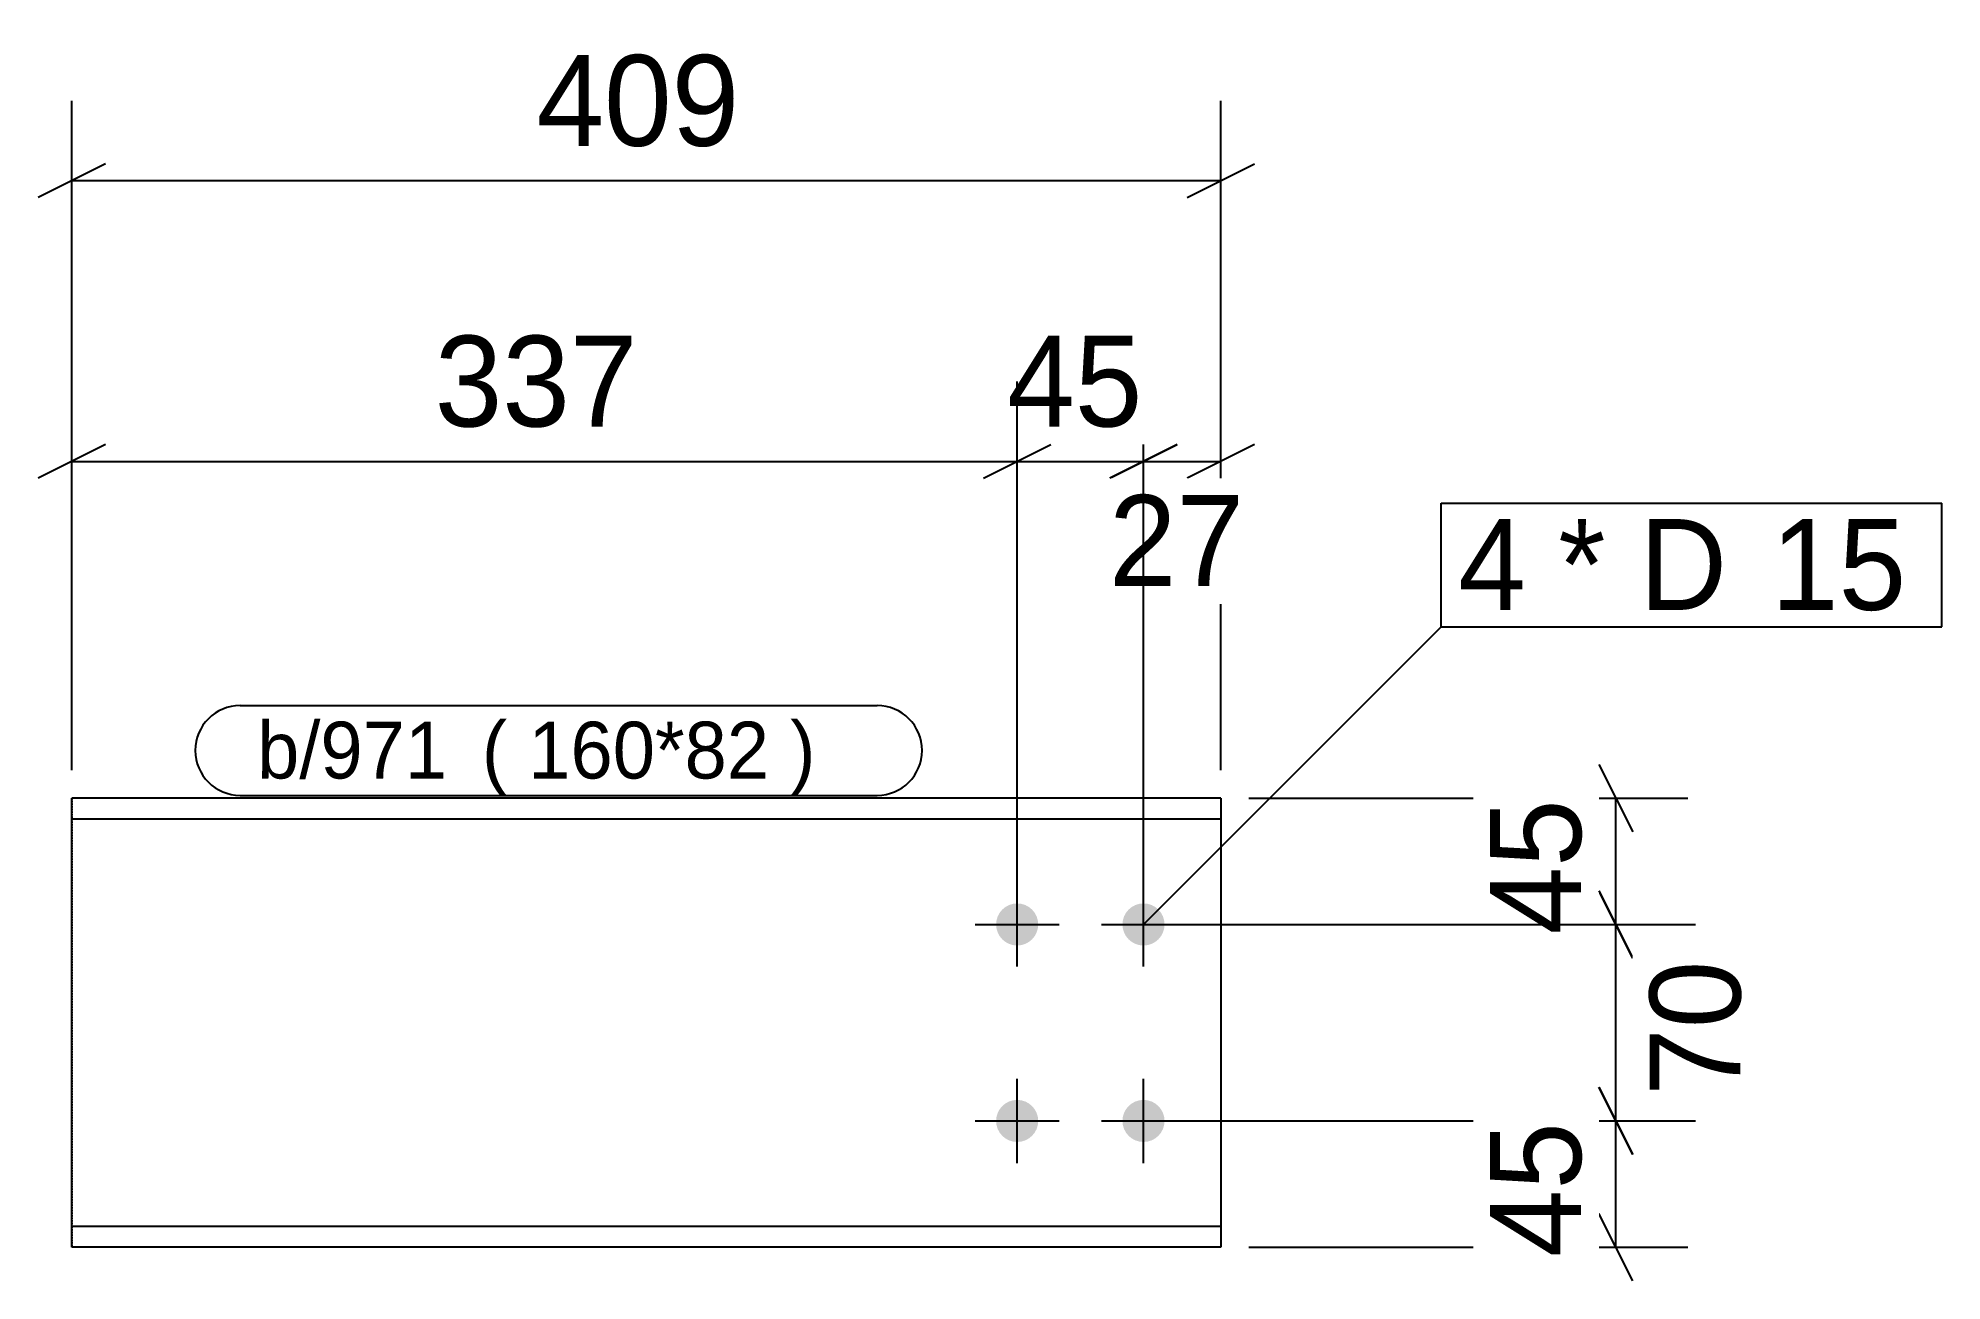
# Model space of a CAD drawing. Header units: millimetres. Extents: x 32 to 710, y 32 to 475.
import ezdxf

# ---------------------------------------------------------------- set-up
doc = ezdxf.new("R2010")
doc.units = ezdxf.units.MM
doc.linetypes.add('DXK_LINE_DOT4', pattern=[0.9408, 0.4704, -0.4704])
doc.styles.add('Comic Sans MS', font='COMIC.TTF', dxfattribs={"height": 0.2})

msp = doc.modelspace()

# ---------------------------------------------------------------- hatches: boundary and pattern name
at = {"linetype": 'Continuous'}
for points in [[(373.25, 159, -1), (388.25, 159, -1)], [(418.25, 159, -1), (433.25, 159, -1)], [(373.25, 89, -1), (388.25, 89, -1)], [(418.25, 89, -1), (433.25, 89, -1)]]:
    msp.add_hatch(color=3, dxfattribs=at).paths.add_polyline_path(points)

# ---------------------------------------------------------------- linework, layer by layer
at = {"color": 8, "linetype": 'Continuous'}
for p, q in [((44, 214), (44, 452.4)), ((453.25, 214), (453.25, 452.4)), ((56, 430), (32, 418)), ((441.25, 418), (465.25, 430)), ((44, 424), (453.25, 424)), ((44, 214), (44, 352.4)), ((380.75, 169), (380.75, 352.4)), ((425.75, 169), (425.75, 349.6)), ((453.25, 214), (453.25, 349.6)), ((56, 330), (32, 318)), ((368.75, 318), (392.75, 330)), ((413.75, 318), (437.75, 330)), ((465.25, 330), (441.25, 318)), ((44, 324), (380.75, 324)), ((380.75, 324), (425.75, 324)), ((425.75, 324), (453.25, 324)), ((588, 216), (600, 192)), ((463.25, 204), (619.6, 204)), ((594, 159), (594, 204)), ((600, 147), (588, 171)), ((435.75, 159), (619.6, 159)), ((594, 89), (594, 159)), ((600, 77), (588, 101)), ((435.75, 89), (622.4, 89)), ((594, 44), (594, 89)), ((600, 32), (588, 56)), ((463.25, 44), (619.6, 44))]:
    msp.add_line(p, q, dxfattribs=at)
at = {"color": 7, "linetype": 'Continuous'}
for p, q in [((531.82, 309.07), (710.15, 309.07)), ((531.82, 265.07), (531.82, 309.07)), ((710.15, 265.07), (710.15, 309.07)), ((425.75, 159), (531.82, 265.07)), ((531.82, 265.07), (710.15, 265.07)), ((104, 237), (330.87, 237)), ((44, 196.6), (44, 204)), ((44, 204), (44, 204)), ((453.25, 204), (44, 204)), ((104, 205), (330.87, 205)), ((453.25, 204), (453.25, 44)), ((44, 51.4), (44, 196.6)), ((44, 196.6), (44, 196.6)), ((44, 196.6), (453.25, 196.6)), ((44, 44), (44, 51.4)), ((44, 51.4), (44, 51.4)), ((453.25, 51.4), (44, 51.4)), ((44, 44), (44, 44)), ((453.25, 44), (44, 44))]:
    msp.add_line(p, q, dxfattribs=at)
at = {"color": 7, "linetype": 'DXK_LINE_DOT4'}
for p, q in [((44, 204), (44, 196.6)), ((44, 204), (44, 204)), ((44, 196.6), (44, 196.6)), ((44, 196.6), (44, 51.4)), ((44, 196.6), (44, 196.6)), ((44, 196.6), (44, 196.6)), ((44, 196.6), (44, 196.6)), ((44, 51.4), (44, 51.4)), ((44, 51.4), (44, 44)), ((44, 51.4), (44, 51.4)), ((44, 51.4), (44, 51.4)), ((44, 51.4), (44, 51.4)), ((44, 44), (44, 44))]:
    msp.add_line(p, q, dxfattribs=at)
at = {"color": 3, "linetype": 'Continuous'}
for p, q in [((380.75, 144), (380.75, 174)), ((425.75, 144), (425.75, 174)), ((365.75, 159), (395.75, 159)), ((410.75, 159), (440.75, 159)), ((380.75, 74), (380.75, 104)), ((425.75, 74), (425.75, 104)), ((365.75, 89), (395.75, 89)), ((410.75, 89), (440.75, 89))]:
    msp.add_line(p, q, dxfattribs=at)
at = {"color": 7, "linetype": 'Continuous'}
for centre, start, end in [((104, 221), 90, 270), ((330.87, 221), 270, 90)]:
    msp.add_arc(centre, 16, start, end, dxfattribs=at)

# ---------------------------------------------------------------- wipeouts: each hides what was drawn before it
at = {"color": 0}
for points in [[(294.12, 430), (294.12, 474.8), (203.13, 474.8), (203.13, 430)], [(257.87, 330), (257.87, 374.8), (166.88, 374.8), (166.88, 330)], [(563.88, 271.07), (563.88, 303.07), (537.82, 303.07), (537.82, 271.07)], [(639.67, 271.07), (639.67, 303.07), (573.48, 303.07), (573.48, 271.07)], [(694.55, 271.07), (694.55, 303.07), (649.27, 303.07), (649.27, 271.07)], [(184.08, 211), (184.08, 231), (110, 231), (110, 211)], [(324.87, 211), (324.87, 231), (190.08, 231), (190.08, 211)]]:
    msp.add_wipeout(points, dxfattribs=at)

# ---------------------------------------------------------------- next in the draw order: texts
at = {"color": 3, "style": 'Comic Sans MS'}
for s, p in [('409', (209.53, 436.4)), ('337', (173.28, 336.4))]:
    msp.add_text(s, height=32.375, dxfattribs=at).set_placement(p)

# ---------------------------------------------------------------- next in the draw order: wipeouts: each hides what was drawn before it
at = {"color": 0}
for points in [[(471.97, 273.2), (471.97, 318), (407.04, 318), (407.04, 273.2)], [(563.88, 271.07), (563.88, 303.07), (537.82, 303.07), (537.82, 271.07)], [(639.67, 271.07), (639.67, 303.07), (573.48, 303.07), (573.48, 271.07)], [(694.55, 271.07), (694.55, 303.07), (649.27, 303.07), (649.27, 271.07)], [(184.08, 211), (184.08, 231), (110, 231), (110, 211)], [(324.87, 211), (324.87, 231), (190.08, 231), (190.08, 211)], [(588, 213.96), (543.2, 213.96), (543.2, 149.04), (588, 149.04)]]:
    msp.add_wipeout(points, dxfattribs=at)

# ---------------------------------------------------------------- next in the draw order: linework, layer by layer
at = {"color": 8, "linetype": 'Continuous'}
for p, q in [((425.75, 169), (425.75, 352.4)), ((437.75, 330), (413.75, 318)), ((588, 171), (600, 147)), ((435.75, 159), (622.4, 159))]:
    msp.add_line(p, q, dxfattribs=at)

# ---------------------------------------------------------------- next in the draw order: texts
at = {"color": 3, "style": 'Comic Sans MS'}
for s, height, p in [('27', 32.375, (413.44, 279.6)), ('4', 32.38, (537.82, 271.07)), ('* D', 32.375, (573.48, 271.07)), ('15', 32.375, (649.27, 271.07)), ('b/971', 20.234, (110, 211)), ('(\xa0160*82\xa0) ', 20.2344, (190.08, 211))]:
    msp.add_text(s, height=height, dxfattribs=at).set_placement(p)
msp.add_text('45', height=32.375, rotation=90.00021, dxfattribs=at).set_placement((581.6, 155.44))

# ---------------------------------------------------------------- next in the draw order: wipeouts: each hides what was drawn before it
at = {"color": 0}
for points in [[(435.72, 330), (435.72, 374.8), (370.79, 374.8), (370.79, 330)], [(644.8, 156.46), (600, 156.46), (600, 91.54), (644.8, 91.54)]]:
    msp.add_wipeout(points, dxfattribs=at)

# ---------------------------------------------------------------- next in the draw order: linework, layer by layer
at = {"color": 8, "linetype": 'Continuous'}
for p, q in [((380.75, 169), (380.75, 352.4)), ((368.75, 318), (392.75, 330)), ((588, 101), (600, 77)), ((435.75, 89), (619.6, 89))]:
    msp.add_line(p, q, dxfattribs=at)

# ---------------------------------------------------------------- next in the draw order: texts
at = {"color": 3, "style": 'Comic Sans MS'}
msp.add_text('45', height=32.375, dxfattribs=at).set_placement((377.19, 336.4))
msp.add_text('70', height=32.375, rotation=90.00021, dxfattribs=at).set_placement((638.4, 97.94))

# ---------------------------------------------------------------- next in the draw order: wipeouts: each hides what was drawn before it
at = {"color": 0}
msp.add_wipeout([(588, 98.96), (543.2, 98.96), (543.2, 34.04), (588, 34.04)], dxfattribs=at)

# ---------------------------------------------------------------- next in the draw order: texts
at = {"color": 3, "style": 'Comic Sans MS'}
msp.add_text('45', height=32.375, rotation=90.00021, dxfattribs=at).set_placement((581.6, 40.44))

doc.saveas('drawing.dxf')
